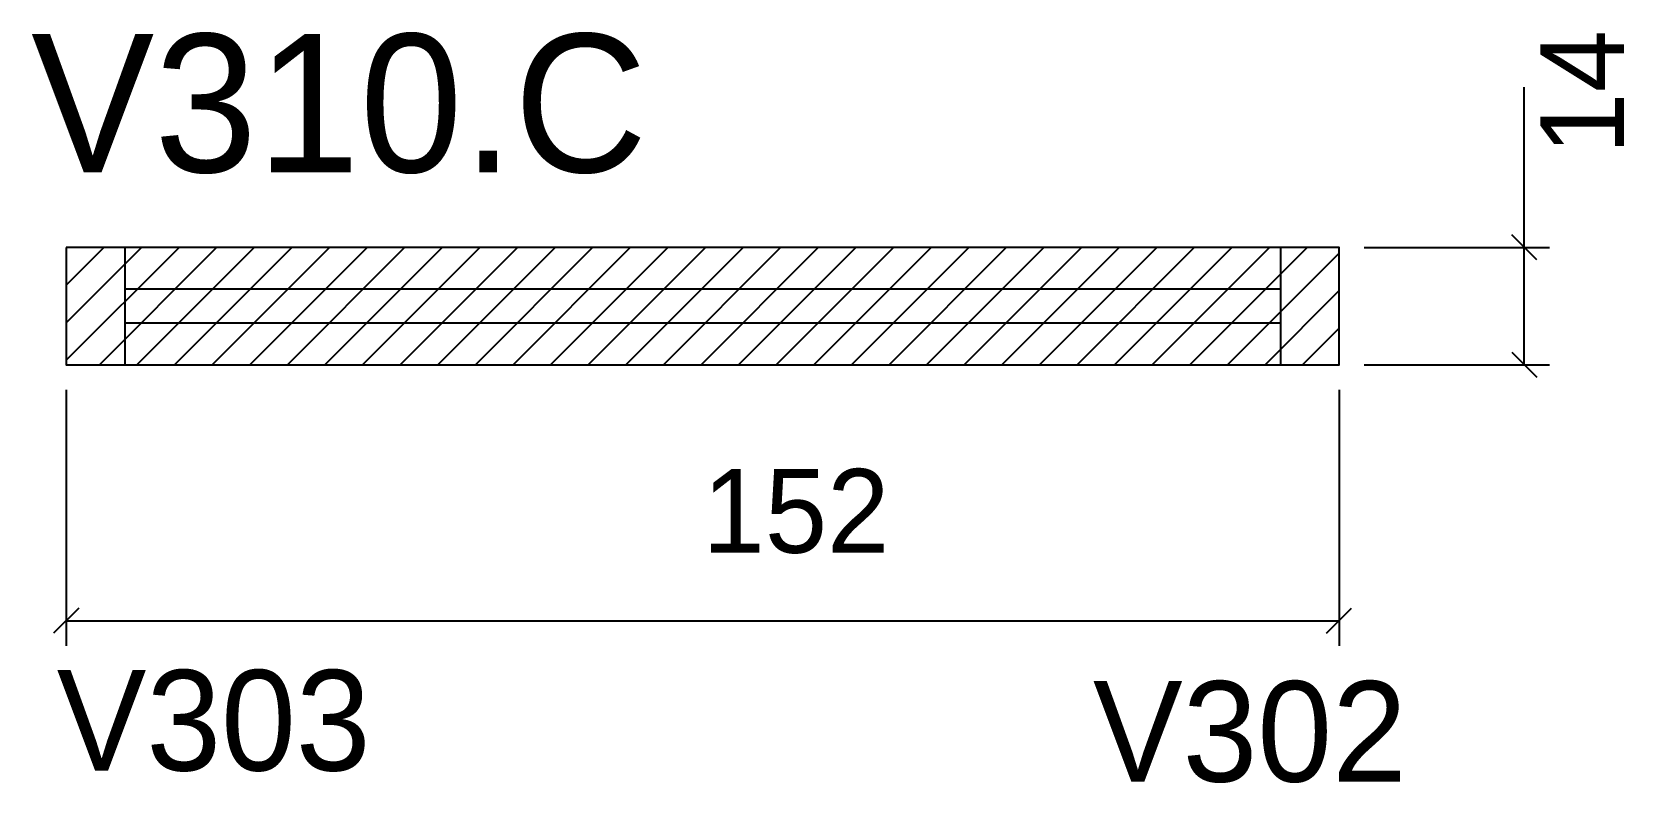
# Model space of a CAD drawing. Header units: metres. Extents: x 4445 to 4635, y 892 to 981.
import ezdxf

# ---------------------------------------------------------------- set-up
doc = ezdxf.new("R2010")
doc.units = ezdxf.units.M
for name, color, linetype in [('5', 7, 'Continuous'), ('COTA', 7, 'Continuous'), ('NOMENCLATURA', 7, 'Continuous'), ('Painéis', 7, 'Continuous'), ('REAPROVEITAMENTO', 7, 'Continuous'), ('SARR_2.2x7', 7, 'Continuous'), ('SARR_EDITAR', 7, 'Continuous')]:
    doc.layers.add(name, color=color, linetype=linetype)

msp = doc.modelspace()

# ---------------------------------------------------------------- hatches: boundary and pattern name
at = {"layer": 'REAPROVEITAMENTO'}
h = msp.add_hatch(dxfattribs=at)
h.set_pattern_fill('ANSI31')
h.paths.add_polyline_path([(4601, 941.69), (4601, 955.69), (4449, 955.69), (4449, 941.69), (4601, 941.69)])

# ---------------------------------------------------------------- linework, layer by layer
at = {"layer": 'COTA', "color": 4, "lineweight": 25}
for p, q in [((4623.12, 955.69), (4623.12, 974.8)), ((4604, 955.69), (4626.12, 955.69)), ((4623.12, 941.69), (4623.12, 955.69)), ((4604, 941.69), (4626.12, 941.69)), ((4449, 938.69), (4449, 908.13)), ((4601, 938.69), (4601, 908.13)), ((4449, 911.13), (4601, 911.13))]:
    msp.add_line(p, q, dxfattribs=at)
at = {"layer": 'COTA', "color": 0, "lineweight": 25}
for p, q in [((4624.62, 954.19), (4621.62, 957.19)), ((4621.62, 943.19), (4624.62, 940.19)), ((4450.5, 912.63), (4447.5, 909.63)), ((4599.5, 909.63), (4602.5, 912.63))]:
    msp.add_line(p, q, dxfattribs=at)
at = {"layer": 'Painéis', "color": 200, "lineweight": 25}
msp.add_lwpolyline([(4449, 955.69), (4449, 941.69), (4601, 941.69), (4601, 955.69), (4449, 955.69)], dxfattribs=at)
at = {"layer": 'SARR_2.2x7', "color": 40, "lineweight": 25}
for p, q in [((4456, 955.69), (4456, 941.69)), ((4594, 955.69), (4594, 941.69))]:
    msp.add_line(p, q, dxfattribs=at)
at = {"layer": 'SARR_EDITAR', "color": 141, "lineweight": 25}
for p, q in [((4594, 950.69), (4456, 950.69)), ((4456, 946.69), (4594, 946.69))]:
    msp.add_line(p, q, dxfattribs=at)

# ---------------------------------------------------------------- texts
at = {"layer": '5', "color": 5, "lineweight": 25}
for s, p in [('V303', (4447.88, 893.25)), ('V302', (4571.62, 891.92))]:
    msp.add_text(s, height=12, rotation=360, dxfattribs=at).set_placement(p)
at = {"layer": 'COTA', "color": 240, "lineweight": 25}
msp.add_text('14', height=10, rotation=90, dxfattribs=at).set_placement((4635.04, 966.75))
msp.add_text('152', height=10, dxfattribs=at).set_placement((4525, 919.24))
at = {"layer": 'NOMENCLATURA', "color": 7, "lineweight": 25}
msp.add_text('V310.C', height=16.5, dxfattribs=at).set_placement((4444.81, 964.66))

doc.saveas('drawing.dxf')
